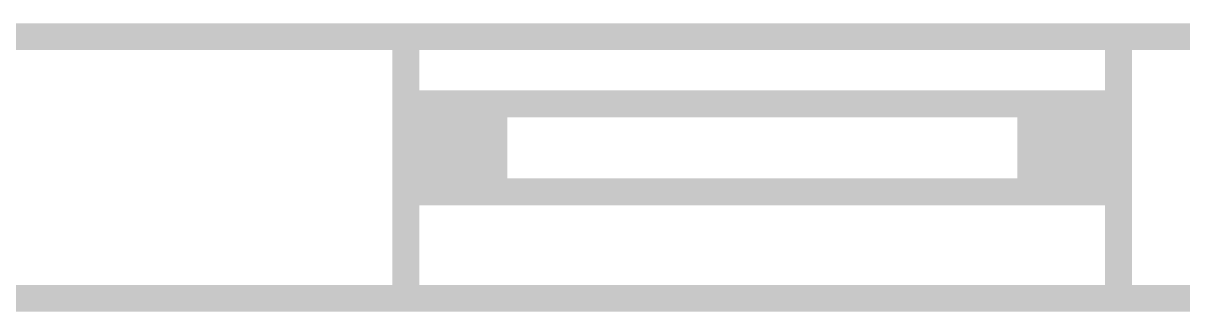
# Model space of a CAD drawing. Header units: inches. Extents: x -524 to 1067, y -71 to 1110.
# Drawn here: x 806.25 to 846.16, y 430.05 to 439.98 of the extents above; entities that cross this region are included whole.
import ezdxf

# ---------------------------------------------------------------- set-up
doc = ezdxf.new("R2010")
doc.units = ezdxf.units.IN
doc.header["$MEASUREMENT"] = 0
doc.layers.add('H', color=7, linetype='Continuous')
doc.layers.add('P', color=7, linetype='Continuous')

msp = doc.modelspace()

# ---------------------------------------------------------------- hatches: boundary and pattern name
at = {"layer": 'H', "linetype": 'Continuous'}
for points in [[(819.417, 434.177), (819.417, 437.203), (822.447, 437.203), (822.447, 434.177), (819.417, 434.177)], [(840.988, 434.177), (840.988, 437.203), (844.013, 437.203), (844.013, 434.177), (840.988, 434.177)]]:
    msp.add_hatch(color=256, dxfattribs=at).paths.add_polyline_path(points)

# ---------------------------------------------------------------- linework, layer by layer
at = {"layer": 'P', "const_width": 0.927}
for points in [[(871.051, 439.52), (799.719, 439.52)], [(819.417, 430.509), (819.417, 439.52)], [(843.948, 439.52), (843.948, 430.509)], [(819.417, 437.203), (819.417, 434.177)], [(819.417, 434.177), (822.447, 437.203)], [(822.447, 437.203), (819.417, 437.203)], [(819.417, 434.177), (822.447, 437.203)], [(822.447, 437.203), (822.447, 434.177), (819.417, 434.177)], [(843.948, 437.203), (821.479, 437.203)], [(843.948, 437.203), (840.922, 434.177)], [(843.948, 437.203), (840.922, 434.177)], [(840.922, 434.177), (840.922, 437.203)], [(840.922, 437.203), (843.948, 437.203)], [(841.63, 434.177), (841.63, 437.203)], [(843.948, 434.177), (843.948, 437.203)], [(822.187, 434.177), (843.948, 434.177)], [(840.922, 434.177), (843.948, 434.177)], [(862.036, 430.509), (799.719, 430.509)]]:
    msp.add_lwpolyline(points, dxfattribs=at)

doc.saveas('drawing.dxf')
